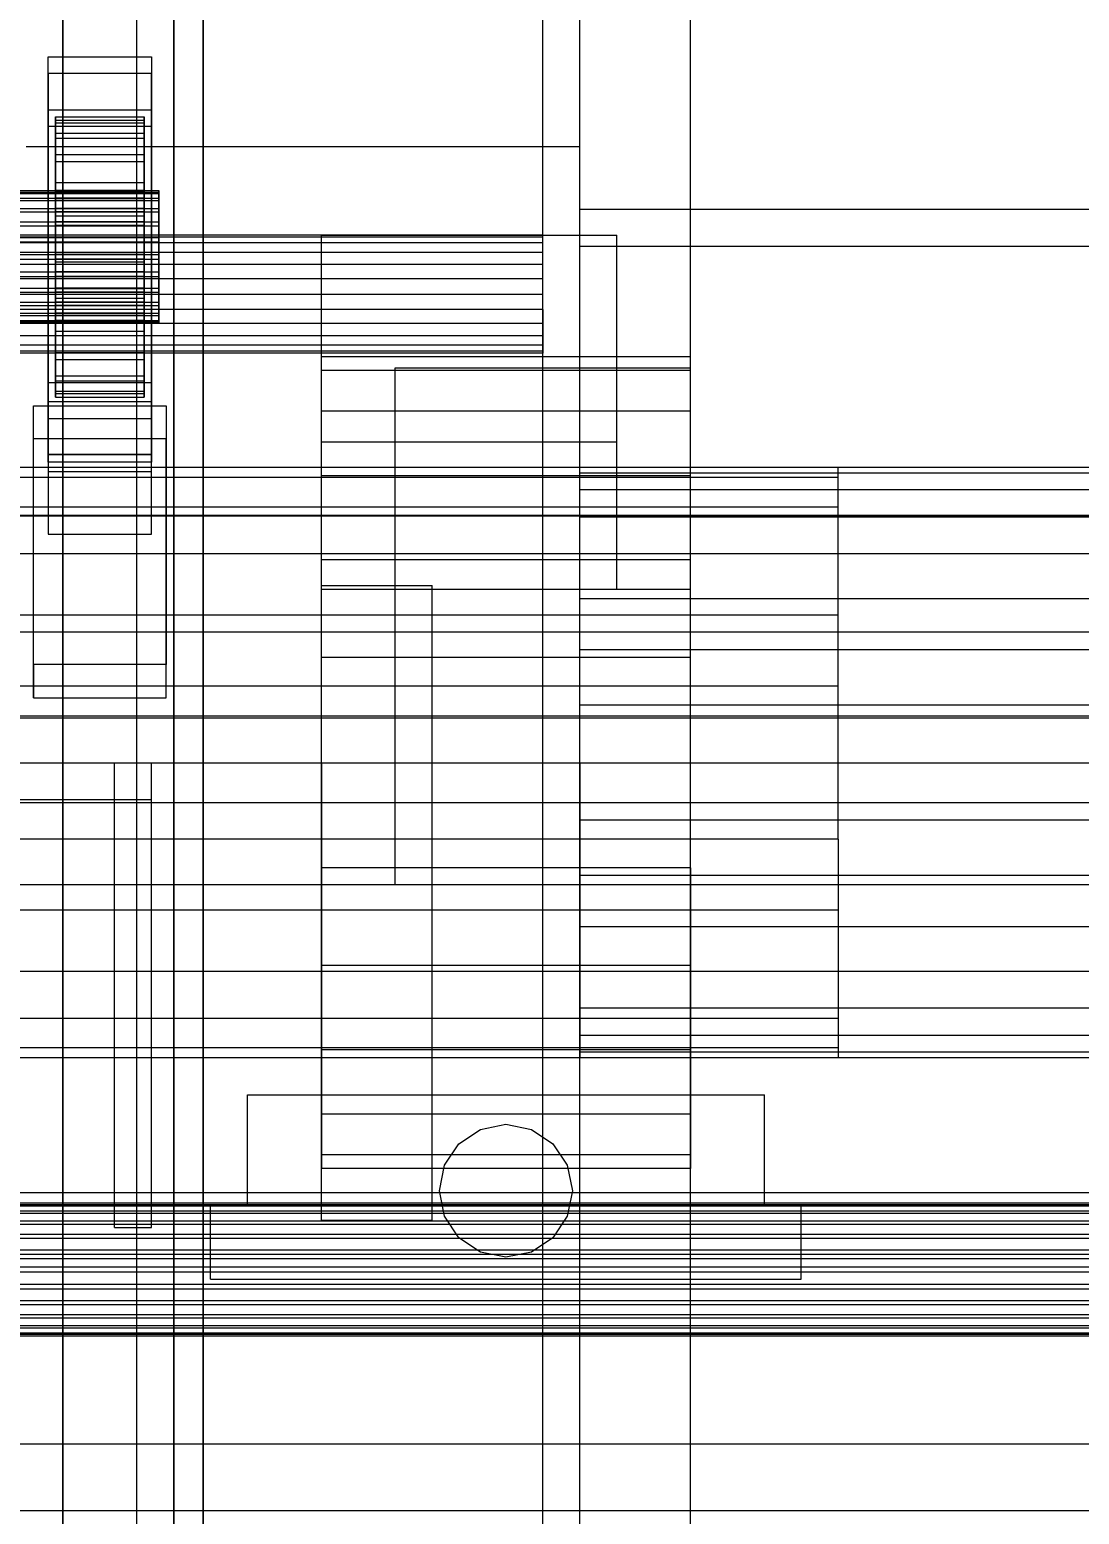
# Model space of a CAD drawing. Header units: millimetres. Extents: x -1970 to 59977, y -65068 to 6837.
# Drawn here: x 1250.5 to 1392.7, y -34735.4 to -34534.2 of the extents above; entities that cross this region are included whole.
import ezdxf

# ---------------------------------------------------------------- set-up
doc = ezdxf.new("R2010")
doc.units = ezdxf.units.MM
for name, color, linetype, lineweight in [('COTAS_P', 1, 'Continuous', 0), ('frontal_C03', 7, 'Continuous', 0), ('frontal_secador', 7, 'Continuous', 0)]:
    doc.layers.add(name, color=color, linetype=linetype, lineweight=lineweight)
doc.dimstyles.new('R19_100', dxfattribs={"dimtxt": 250, "dimasz": 150, "dimexe": 150, "dimexo": 80, "dimgap": 100, "dimtad": 1, "dimtih": 1, "dimtoh": 1, "dimdsep": 46, "dimcen": 0.09, "dimadec": 0, "dimazin": 0, "dimtfac": 1, "dimtdec": 4, "dimtofl": 0, "dimtmove": 0, "dimatfit": 3, "dimfxl": 1, "dimtolj": 1, "dimtzin": 0, "dimarcsym": 0})

# ---------------------------------------------------------------- blocks, each defined once
blk = doc.blocks.new('*D37')
at = {"layer": 'COTAS_P', "color": 0, "lineweight": -2, "transparency": 16777216}
for p, q in [((-1750, -35420), (-1750, -34450)), ((2600, -35420), (2600, -34450)), ((-1600, -34600), (2450, -34600))]:
    blk.add_line(p, q, dxfattribs=at)
at = {"layer": 'COTAS_P', "color": 0, "transparency": 16777216}
for points in [[(-1600, -34575), (-1600, -34625), (-1750, -34600)], [(2450, -34575), (2450, -34625), (2600, -34600)]]:
    blk.add_solid(points, dxfattribs=at)
at = {"layer": 'Defpoints', "color": 0, "transparency": 16777216}
for p in [(2600, -34600), (-1750, -35500), (2600, -35500)]:
    blk.add_point(p, dxfattribs=at)

msp = doc.modelspace()

# ---------------------------------------------------------------- linework, layer by layer
at = {"layer": 'frontal_C03'}
for p, q in [((1270, -32314.944), (1270, -34875.113)), ((1274, -34875.113), (1274, -32314.944)), ((1270, -32318.841), (1270, -34879.011)), ((1270, -35001.792), (1270, -32441.623)), ((1274, -32441.623), (1274, -35001.792)), ((1253, -34540.083), (1253, -34537.837)), ((1253, -34537.837), (1267, -34537.837)), ((1253, -34584.611), (1253, -34537.837)), ((1267, -34537.837), (1267, -34540.083)), ((1267, -34537.837), (1267, -34584.611)), ((1267, -34540.083), (1253, -34540.083)), ((1253, -34540.083), (1253, -34586.857)), ((1267, -34586.857), (1267, -34540.083)), ((1253, -34547.269), (1253, -34545.024)), ((1253, -34545.024), (1267, -34545.024)), ((1253, -34591.798), (1253, -34545.024)), ((1254, -34555.971), (1254, -34545.978)), ((1254, -34545.978), (1254, -34546.798)), ((1254, -34545.978), (1266, -34545.978)), ((1254, -34546.451), (1254, -34545.978)), ((1254, -34556.196), (1254, -34546.451)), ((1254, -34546.451), (1266, -34546.451)), ((1254, -34548.186), (1254, -34546.451)), ((1254, -34556.36), (1254, -34546.798)), ((1254, -34546.798), (1254, -34548.857)), ((1254, -34546.798), (1266, -34546.798)), ((1266, -34546.798), (1266, -34545.978)), ((1266, -34545.978), (1266, -34555.971)), ((1266, -34545.978), (1266, -34546.451)), ((1266, -34546.451), (1266, -34556.196)), ((1266, -34546.451), (1266, -34548.186)), ((1266, -34548.857), (1266, -34546.798)), ((1266, -34546.798), (1266, -34556.36)), ((1267, -34545.024), (1267, -34547.269)), ((1267, -34545.024), (1267, -34591.798)), ((1267, -34547.269), (1253, -34547.269)), ((1253, -34547.269), (1253, -34594.043)), ((1254, -34557.018), (1254, -34548.186)), ((1254, -34548.186), (1266, -34548.186)), ((1254, -34551.065), (1254, -34548.186)), ((1254, -34557.335), (1254, -34548.857)), ((1254, -34548.857), (1254, -34552.013)), ((1254, -34548.857), (1266, -34548.857)), ((1266, -34548.186), (1266, -34557.018)), ((1266, -34548.186), (1266, -34551.065)), ((1266, -34552.013), (1266, -34548.857)), ((1266, -34548.857), (1266, -34557.335)), ((1267, -34594.043), (1267, -34547.269)), ((1254, -34558.381), (1254, -34551.065)), ((1254, -34551.065), (1266, -34551.065)), ((1254, -34554.891), (1254, -34551.065)), ((1254, -34558.83), (1254, -34552.013)), ((1254, -34552.013), (1254, -34556.052)), ((1254, -34552.013), (1266, -34552.013)), ((1266, -34551.065), (1266, -34558.381)), ((1266, -34551.065), (1266, -34554.891)), ((1266, -34556.052), (1266, -34552.013)), ((1266, -34552.013), (1266, -34558.83)), ((1254, -34560.194), (1254, -34554.891)), ((1254, -34554.891), (1266, -34554.891)), ((1254, -34559.404), (1254, -34554.891)), ((1266, -34554.891), (1266, -34560.194)), ((1266, -34554.891), (1266, -34559.404)), ((-1268, -34555.971), (1268, -34555.971)), ((-1268, -34556.196), (1268, -34556.196)), ((-1268, -34556.36), (1268, -34556.36)), ((1254, -34556.36), (1254, -34555.971)), ((1266, -34555.971), (1254, -34555.971)), ((1254, -34555.971), (1254, -34556.196)), ((1254, -34560.744), (1254, -34556.052)), ((1254, -34556.052), (1254, -34560.699)), ((1254, -34556.052), (1266, -34556.052)), ((1266, -34556.196), (1254, -34556.196)), ((1254, -34556.196), (1254, -34557.018)), ((1254, -34557.335), (1254, -34556.36)), ((1266, -34556.36), (1254, -34556.36)), ((1266, -34555.971), (1266, -34556.36)), ((1266, -34556.196), (1266, -34555.971)), ((1266, -34560.699), (1266, -34556.052)), ((1266, -34556.052), (1266, -34560.744)), ((1266, -34557.018), (1266, -34556.196)), ((1266, -34556.36), (1266, -34557.335)), ((1268, -34556.36), (1268, -34555.971)), ((1268, -34555.971), (1268, -34556.196)), ((1268, -34556.196), (1268, -34557.018)), ((1268, -34557.335), (1268, -34556.36)), ((-1268, -34557.018), (1268, -34557.018)), ((-1268, -34557.335), (1268, -34557.335)), ((-1268, -34558.381), (1268, -34558.381)), ((-1268, -34558.83), (1268, -34558.83)), ((1266, -34557.018), (1254, -34557.018)), ((1254, -34557.018), (1254, -34558.381)), ((1254, -34558.83), (1254, -34557.335)), ((1266, -34557.335), (1254, -34557.335)), ((1266, -34558.381), (1254, -34558.381)), ((1254, -34558.381), (1254, -34560.194)), ((1254, -34560.744), (1254, -34558.83)), ((1266, -34558.83), (1254, -34558.83)), ((1266, -34558.381), (1266, -34557.018)), ((1266, -34557.335), (1266, -34558.83)), ((1266, -34560.194), (1266, -34558.381)), ((1266, -34558.83), (1266, -34560.744)), ((1268, -34557.018), (1268, -34558.381)), ((1268, -34558.83), (1268, -34557.335)), ((1268, -34558.381), (1268, -34560.194)), ((1268, -34560.744), (1268, -34558.83)), ((-1268, -34560.194), (1268, -34560.194)), ((-1268, -34560.744), (1268, -34560.744)), ((1254, -34562.331), (1254, -34559.404)), ((1254, -34559.404), (1266, -34559.404)), ((1254, -34564.295), (1254, -34559.404)), ((1266, -34560.194), (1254, -34560.194)), ((1254, -34560.194), (1254, -34562.331)), ((1254, -34560.699), (1254, -34562.945)), ((1266, -34560.699), (1254, -34560.699)), ((1254, -34560.699), (1254, -34565.636)), ((1254, -34562.945), (1254, -34560.744)), ((1266, -34560.744), (1254, -34560.744)), ((1266, -34559.404), (1266, -34562.331)), ((1266, -34559.404), (1266, -34564.295)), ((1266, -34562.331), (1266, -34560.194)), ((1266, -34562.945), (1266, -34560.699)), ((1266, -34565.636), (1266, -34560.699)), ((1266, -34560.744), (1266, -34562.945)), ((1268, -34560.194), (1268, -34562.331)), ((1268, -34562.945), (1268, -34560.744)), ((-1268, -34562.331), (1268, -34562.331)), ((1268, -34562.945), (-1268, -34562.945)), ((1266, -34562.331), (1254, -34562.331)), ((1254, -34562.331), (1254, -34564.648)), ((1254, -34562.945), (1266, -34562.945)), ((1254, -34565.283), (1254, -34562.945)), ((1266, -34564.648), (1266, -34562.331)), ((1266, -34562.945), (1266, -34565.283)), ((1268, -34562.331), (1268, -34564.648)), ((1268, -34565.283), (1268, -34562.945)), ((-1268, -34564.648), (1268, -34564.648)), ((1254, -34564.648), (1254, -34564.295)), ((1254, -34564.295), (1266, -34564.295)), ((1254, -34569.233), (1254, -34564.295)), ((1266, -34564.648), (1254, -34564.648)), ((1254, -34564.648), (1254, -34566.987)), ((1266, -34564.295), (1266, -34564.648)), ((1266, -34564.295), (1266, -34569.233)), ((1266, -34566.987), (1266, -34564.648)), ((1268, -34564.648), (1268, -34566.987)), ((-1268, -34565.283), (1268, -34565.283)), ((-1268, -34566.987), (1268, -34566.987)), ((1254, -34567.6), (1254, -34565.283)), ((1254, -34565.283), (1254, -34565.636)), ((1266, -34565.283), (1254, -34565.283)), ((1254, -34565.636), (1254, -34570.528)), ((1254, -34565.636), (1266, -34565.636)), ((1254, -34566.987), (1254, -34569.233)), ((1266, -34566.987), (1254, -34566.987)), ((1254, -34566.987), (1254, -34569.188)), ((1266, -34565.636), (1266, -34565.283)), ((1266, -34565.283), (1266, -34567.6)), ((1266, -34570.528), (1266, -34565.636)), ((1266, -34569.233), (1266, -34566.987)), ((1266, -34569.188), (1266, -34566.987)), ((1268, -34567.6), (1268, -34565.283)), ((1268, -34566.987), (1268, -34569.188)), ((-1268, -34567.6), (1268, -34567.6)), ((1254, -34569.738), (1254, -34567.6)), ((1254, -34567.6), (1254, -34570.528)), ((1266, -34567.6), (1254, -34567.6)), ((1266, -34570.528), (1266, -34567.6)), ((1266, -34567.6), (1266, -34569.738)), ((1268, -34569.738), (1268, -34567.6)), ((-1268, -34569.188), (1268, -34569.188)), ((-1268, -34569.738), (1268, -34569.738)), ((1254, -34569.188), (1254, -34573.879)), ((1266, -34569.188), (1254, -34569.188)), ((1254, -34569.188), (1254, -34571.101)), ((1254, -34569.233), (1266, -34569.233)), ((1254, -34573.879), (1254, -34569.233)), ((1254, -34571.55), (1254, -34569.738)), ((1254, -34569.738), (1254, -34575.04)), ((1266, -34569.738), (1254, -34569.738)), ((1254, -34570.528), (1254, -34575.04)), ((1254, -34570.528), (1266, -34570.528)), ((1266, -34573.879), (1266, -34569.188)), ((1266, -34571.101), (1266, -34569.188)), ((1266, -34569.233), (1266, -34573.879)), ((1266, -34575.04), (1266, -34569.738)), ((1266, -34569.738), (1266, -34571.55)), ((1266, -34575.04), (1266, -34570.528)), ((1268, -34569.188), (1268, -34571.101)), ((1268, -34571.55), (1268, -34569.738)), ((-1268, -34571.101), (1268, -34571.101)), ((-1268, -34571.55), (1268, -34571.55)), ((-1268, -34572.596), (1268, -34572.596)), ((-1268, -34572.914), (1268, -34572.914)), ((1254, -34571.101), (1254, -34577.918)), ((1266, -34571.101), (1254, -34571.101)), ((1254, -34571.101), (1254, -34572.596)), ((1254, -34572.914), (1254, -34571.55)), ((1254, -34571.55), (1254, -34578.866)), ((1266, -34571.55), (1254, -34571.55)), ((1254, -34572.596), (1254, -34581.075)), ((1266, -34572.596), (1254, -34572.596)), ((1254, -34572.596), (1254, -34573.572)), ((1254, -34573.736), (1254, -34572.914)), ((1254, -34572.914), (1254, -34581.745)), ((1266, -34572.914), (1254, -34572.914)), ((1266, -34577.918), (1266, -34571.101)), ((1266, -34572.596), (1266, -34571.101)), ((1266, -34578.866), (1266, -34571.55)), ((1266, -34571.55), (1266, -34572.914)), ((1266, -34581.075), (1266, -34572.596)), ((1266, -34573.572), (1266, -34572.596)), ((1266, -34581.745), (1266, -34572.914)), ((1266, -34572.914), (1266, -34573.736)), ((1268, -34571.101), (1268, -34572.596)), ((1268, -34572.914), (1268, -34571.55)), ((1268, -34572.596), (1268, -34573.572)), ((1268, -34573.736), (1268, -34572.914)), ((-1268, -34573.572), (1268, -34573.572)), ((-1268, -34573.736), (1268, -34573.736)), ((-1268, -34573.96), (1268, -34573.96)), ((1254, -34573.572), (1254, -34583.133)), ((1266, -34573.572), (1254, -34573.572)), ((1254, -34573.572), (1254, -34573.96)), ((1254, -34573.96), (1254, -34573.736)), ((1254, -34573.736), (1254, -34583.48)), ((1266, -34573.736), (1254, -34573.736)), ((1254, -34573.879), (1266, -34573.879)), ((1254, -34577.918), (1254, -34573.879)), ((1254, -34573.96), (1254, -34583.954)), ((1266, -34573.96), (1254, -34573.96)), ((1254, -34575.04), (1254, -34578.866)), ((1254, -34575.04), (1266, -34575.04)), ((1266, -34583.133), (1266, -34573.572)), ((1266, -34573.96), (1266, -34573.572)), ((1266, -34583.48), (1266, -34573.736)), ((1266, -34573.736), (1266, -34573.96)), ((1266, -34573.879), (1266, -34577.918)), ((1266, -34583.954), (1266, -34573.96)), ((1266, -34578.866), (1266, -34575.04)), ((1268, -34573.572), (1268, -34573.96)), ((1268, -34573.96), (1268, -34573.736)), ((1254, -34577.918), (1266, -34577.918)), ((1254, -34581.075), (1254, -34577.918)), ((1254, -34578.866), (1254, -34581.745)), ((1254, -34578.866), (1266, -34578.866)), ((1266, -34577.918), (1266, -34581.075)), ((1266, -34581.745), (1266, -34578.866)), ((1254, -34581.075), (1266, -34581.075)), ((1254, -34583.133), (1254, -34581.075)), ((1266, -34581.075), (1266, -34583.133)), ((1253, -34592.768), (1253, -34581.988)), ((1253, -34581.988), (1267, -34581.988)), ((1253, -34591.733), (1253, -34581.988)), ((1254, -34581.745), (1254, -34583.48)), ((1254, -34581.745), (1266, -34581.745)), ((1254, -34583.133), (1266, -34583.133)), ((1254, -34583.954), (1254, -34583.133)), ((1266, -34583.48), (1266, -34581.745)), ((1266, -34583.133), (1266, -34583.954)), ((1267, -34581.988), (1267, -34592.768)), ((1267, -34581.988), (1267, -34591.733)), ((1251, -34589.624), (1251, -34585.133)), ((1251, -34585.133), (1269, -34585.133)), ((1251, -34620.213), (1251, -34585.133)), ((1267, -34584.611), (1253, -34584.611)), ((1253, -34584.611), (1253, -34586.857)), ((1254, -34583.48), (1254, -34583.954)), ((1254, -34583.48), (1266, -34583.48)), ((1254, -34583.954), (1266, -34583.954)), ((1266, -34583.954), (1266, -34583.48)), ((1267, -34586.857), (1267, -34584.611)), ((1269, -34585.133), (1269, -34589.624)), ((1269, -34585.133), (1269, -34620.213)), ((1253, -34586.857), (1267, -34586.857)), ((1269, -34589.624), (1251, -34589.624)), ((1251, -34624.704), (1251, -34589.624)), ((1269, -34624.704), (1269, -34589.624)), ((1267, -34591.733), (1253, -34591.733)), ((1253, -34591.733), (1253, -34602.513)), ((1267, -34591.798), (1253, -34591.798)), ((1253, -34591.798), (1253, -34594.043)), ((1267, -34592.768), (1253, -34592.768)), ((1253, -34592.768), (1253, -34602.513)), ((1267, -34602.513), (1267, -34591.733)), ((1267, -34594.043), (1267, -34591.798)), ((1267, -34602.513), (1267, -34592.768)), ((1253, -34594.043), (1267, -34594.043)), ((1253, -34602.513), (1267, -34602.513)), ((-1500, -34615.78), (1500, -34615.78)), ((1269, -34620.213), (1251, -34620.213)), ((1251, -34620.213), (1251, -34624.704)), ((1269, -34624.704), (1269, -34620.213)), ((1251, -34624.704), (1269, -34624.704)), ((1500, -34627.188), (-1500, -34627.188)), ((1500, -34627.473), (-1500, -34627.473)), ((-1500, -34638.882), (1500, -34638.882)), ((-1500, -34691.736), (1500, -34691.736)), ((-1500, -34693.159), (1500, -34693.159)), ((-1500, -34693.384), (1500, -34693.384)), ((-1500, -34693.548), (1500, -34693.548)), ((-1500, -34694.206), (1500, -34694.206)), ((-1500, -34694.523), (1500, -34694.523)), ((-1500, -34695.569), (1500, -34695.569)), ((-1500, -34696.018), (1500, -34696.018)), ((-1500, -34697.382), (1500, -34697.382)), ((-1500, -34697.932), (1500, -34697.932)), ((-1500, -34699.519), (1500, -34699.519)), ((1500, -34700.133), (-1500, -34700.133)), ((1500, -34700.719), (-1500, -34700.719)), ((-1500, -34701.836), (1500, -34701.836)), ((-1500, -34702.471), (1500, -34702.471)), ((-1500, -34704.175), (1500, -34704.175)), ((-1500, -34704.789), (1500, -34704.789)), ((-1500, -34706.376), (1500, -34706.376)), ((-1500, -34706.926), (1500, -34706.926)), ((-1500, -34708.289), (1500, -34708.289)), ((-1500, -34708.738), (1500, -34708.738)), ((-1500, -34709.784), (1500, -34709.784)), ((-1500, -34710.102), (1500, -34710.102)), ((-1500, -34710.76), (1500, -34710.76)), ((-1500, -34710.924), (1500, -34710.924)), ((-1500, -34711.148), (1500, -34711.148)), ((1500, -34725.842), (-1500, -34725.842)), ((-1500, -34734.825), (1500, -34734.825))]:
    msp.add_line(p, q, dxfattribs=at)
at = {"layer": 'frontal_secador'}
for p, q in [((1340, -36000), (1340, -33000)), ((1265, -35980), (1265, -33075)), ((1270, -35980), (1270, -33075)), ((1320, -35980), (1320, -33075)), ((1325, -36000), (1325, -33075)), ((1325, -34600), (1325, -33075)), ((1325, -35980), (1325, -33075)), ((1255, -34497), (1255, -34807)), ((1255, -34566), (1255, -34497)), ((1325, -34558.5), (1325, -34508.5)), ((1250, -34550), (1255, -34550)), ((1255, -35200), (1255, -34550)), ((1255, -34550), (1320, -34550)), ((1320, -34550), (1325, -34550)), ((1320, -35200), (1320, -34550)), ((1325, -35200), (1325, -34550)), ((1325, -34558.5), (2125, -34558.5)), ((1325, -34563.5), (1325, -34558.5)), ((1320, -34562), (-1320, -34562)), ((1320, -34562.273), (-1320, -34562.273)), ((1290, -34562), (1330, -34562)), ((1290, -34590), (1290, -34562)), ((1320, -34562.273), (1320, -34562)), ((1320, -34563.072), (1320, -34562.273)), ((1330, -34590), (1330, -34562)), ((1320, -34563.072), (-1320, -34563.072)), ((1320, -34564.343), (-1320, -34564.343)), ((1320, -34564.343), (1320, -34563.072)), ((1320, -34566), (1320, -34564.343)), ((1325, -34563.5), (2125, -34563.5)), ((1320, -34566), (-1320, -34566)), ((1255, -34566), (1250, -34566)), ((1255, -34876), (1255, -34566)), ((1320, -34567.929), (1320, -34566)), ((1320, -34567.929), (-1320, -34567.929)), ((1320, -34570), (1320, -34567.929)), ((-1320, -34570), (1320, -34570)), ((1320, -34572.071), (1320, -34570)), ((1320, -34572.071), (-1320, -34572.071)), ((1320, -34572.071), (1320, -34574)), ((1320, -34574), (-1320, -34574)), ((1320, -34574), (1320, -34575.657)), ((1320, -34575.657), (-1320, -34575.657)), ((1320, -34576.928), (-1320, -34576.928)), ((1320, -34575.657), (1320, -34576.928)), ((1320, -34576.928), (1320, -34577.727)), ((1320, -34577.727), (-1320, -34577.727)), ((1320, -34578), (-1320, -34578)), ((1290, -34580.374), (1290, -34578.5)), ((1340, -34578.5), (1290, -34578.5)), ((1320, -34577.727), (1320, -34578)), ((1340, -34580.374), (1340, -34578.5)), ((1290, -34585.869), (1290, -34580.374)), ((1340, -34580.374), (1290, -34580.374)), ((1300, -34580), (1340, -34580)), ((1300, -34610), (1300, -34580)), ((1340, -34610), (1340, -34580)), ((1340, -34585.869), (1340, -34580.374)), ((1290, -34594.609), (1290, -34585.869)), ((1340, -34585.869), (1290, -34585.869)), ((1340, -34594.609), (1340, -34585.869)), ((1290, -34590), (1330, -34590)), ((1290, -34610), (1290, -34590)), ((1330, -34610), (1330, -34590)), ((1360, -34593.5), (-1360, -34593.5)), ((1360, -34594.863), (-1360, -34594.863)), ((1290, -34606), (1290, -34594.609)), ((1340, -34594.609), (1290, -34594.609)), ((1325, -34594.269), (1325, -34593.5)), ((1430, -34593.5), (1325, -34593.5)), ((1325, -34596.545), (1325, -34594.269)), ((1430, -34594.269), (1325, -34594.269)), ((1340, -34606), (1340, -34594.609)), ((1360, -34594.863), (1360, -34593.5)), ((1360, -34598.859), (1360, -34594.863)), ((1325, -34600.241), (1325, -34596.545)), ((1430, -34596.545), (1325, -34596.545)), ((1360, -34598.859), (-1360, -34598.859)), ((1360, -34605.216), (1360, -34598.859)), ((1325, -34600), (1400, -34600)), ((1325, -34605.216), (1325, -34600.241)), ((1430, -34600.241), (1325, -34600.241)), ((1360, -34605.216), (-1360, -34605.216)), ((1325, -34611.277), (1325, -34605.216)), ((1430, -34605.216), (1325, -34605.216)), ((1360, -34613.5), (1360, -34605.216)), ((1290, -34619.265), (1290, -34606)), ((1340, -34606), (1290, -34606)), ((1340, -34619.265), (1340, -34606)), ((1290, -34609.5), (1305, -34609.5)), ((1290, -34695.5), (1290, -34609.5)), ((1290, -34610), (1330, -34610)), ((1300, -34610), (1340, -34610)), ((1300, -34650), (1300, -34610)), ((1305, -34695.5), (1305, -34609.5)), ((1325, -34618.193), (1325, -34611.277)), ((1430, -34611.277), (1325, -34611.277)), ((1340, -34650), (1340, -34610)), ((1360, -34613.5), (-1360, -34613.5)), ((1360, -34623.147), (1360, -34613.5)), ((1290, -34633.5), (1290, -34619.265)), ((1340, -34619.265), (1290, -34619.265)), ((1325, -34625.696), (1325, -34618.193)), ((1430, -34618.193), (1325, -34618.193)), ((1340, -34633.5), (1340, -34619.265)), ((1360, -34623.147), (-1360, -34623.147)), ((1360, -34633.5), (1360, -34623.147)), ((1325, -34633.5), (1325, -34625.696)), ((1430, -34625.696), (1325, -34625.696)), ((-1360, -34633.5), (1360, -34633.5)), ((1204, -34633.5), (1267, -34633.5)), ((1262, -34633.5), (1267, -34633.5)), ((1262, -34696.5), (1262, -34633.5)), ((1267, -34696.5), (1267, -34633.5)), ((1267, -34638.5), (1267, -34633.5)), ((1290, -34633.5), (1290, -34647.735)), ((1290, -34633.5), (1340, -34633.5)), ((1325, -34633.5), (1325, -34641.304)), ((1325, -34633.5), (1430, -34633.5)), ((1340, -34647.735), (1340, -34633.5)), ((1360, -34643.853), (1360, -34633.5)), ((1204, -34638.5), (1267, -34638.5)), ((1325, -34641.304), (1325, -34648.807)), ((1430, -34641.304), (1325, -34641.304)), ((1360, -34643.853), (-1360, -34643.853)), ((1360, -34643.853), (1360, -34653.5)), ((1290, -34647.735), (1290, -34661)), ((1340, -34647.735), (1290, -34647.735)), ((1325, -34648.807), (1325, -34655.723)), ((1430, -34648.807), (1325, -34648.807)), ((1340, -34647.735), (1340, -34661)), ((-1400, -34650), (1400, -34650)), ((1250, -34650), (1400, -34650)), ((1300, -34650), (1340, -34650)), ((1360, -34653.5), (-1360, -34653.5)), ((1360, -34653.5), (1360, -34661.784)), ((1325, -34655.723), (1325, -34661.784)), ((1430, -34655.723), (1325, -34655.723)), ((1290, -34661), (1290, -34672.391)), ((1340, -34661), (1290, -34661)), ((1340, -34661), (1340, -34672.391)), ((1360, -34661.784), (-1360, -34661.784)), ((1325, -34661.784), (1325, -34666.759)), ((1430, -34661.784), (1325, -34661.784)), ((1360, -34661.784), (1360, -34668.141)), ((1325, -34666.759), (1325, -34670.455)), ((1430, -34666.759), (1325, -34666.759)), ((1360, -34668.141), (-1360, -34668.141)), ((1360, -34668.141), (1360, -34672.137)), ((1325, -34670.455), (1325, -34672.731)), ((1430, -34670.455), (1325, -34670.455)), ((1360, -34672.137), (-1360, -34672.137)), ((1360, -34673.5), (-1360, -34673.5)), ((1290, -34672.391), (1290, -34681.131)), ((1340, -34672.391), (1290, -34672.391)), ((1325, -34672.731), (1325, -34673.5)), ((1430, -34672.731), (1325, -34672.731)), ((1430, -34673.5), (1325, -34673.5)), ((1340, -34672.391), (1340, -34681.131)), ((1360, -34672.137), (1360, -34673.5)), ((1280, -34678.5), (1350, -34678.5)), ((1280, -34693.5), (1280, -34678.5)), ((1350, -34693.5), (1350, -34678.5)), ((1290, -34681.131), (1290, -34686.626)), ((1340, -34681.131), (1290, -34681.131)), ((1340, -34681.131), (1340, -34686.626)), ((1308.636, -34685.136), (1311.556, -34683.185)), ((1311.556, -34683.185), (1315, -34682.5)), ((1315, -34682.5), (1318.444, -34683.185)), ((1318.444, -34683.185), (1321.364, -34685.136)), ((1306.685, -34688.056), (1308.636, -34685.136)), ((1321.364, -34685.136), (1323.315, -34688.056)), ((1290, -34686.626), (1290, -34688.5)), ((1340, -34686.626), (1290, -34686.626)), ((1340, -34686.626), (1340, -34688.5)), ((1340, -34688.5), (1290, -34688.5)), ((1306, -34691.5), (1306.685, -34688.056)), ((1323.315, -34688.056), (1324, -34691.5)), ((1306.685, -34694.944), (1306, -34691.5)), ((1324, -34691.5), (1323.315, -34694.944)), ((1275, -34693.5), (1355, -34693.5)), ((1275, -34703.5), (1275, -34693.5)), ((1280, -34693.5), (1350, -34693.5)), ((1355, -34703.5), (1355, -34693.5)), ((1290, -34695.5), (1305, -34695.5)), ((1308.636, -34697.864), (1306.685, -34694.944)), ((1323.315, -34694.944), (1321.364, -34697.864)), ((1262, -34696.5), (1267, -34696.5)), ((1311.556, -34699.815), (1308.636, -34697.864)), ((1315, -34700.5), (1311.556, -34699.815)), ((1318.444, -34699.815), (1315, -34700.5)), ((1321.364, -34697.864), (1318.444, -34699.815)), ((1275, -34703.5), (1355, -34703.5))]:
    msp.add_line(p, q, dxfattribs=at)

# ---------------------------------------------------------------- dimensions: what is measured, and where the dimension line sits
at = {"layer": 'COTAS_P'}
dim = msp.add_aligned_dim(p1=(-1750, -35500), p2=(2600, -35500), distance=900, text='<> P', dimstyle='R19_100', dxfattribs=at)
dim.commit()
dim.dimension.update_dxf_attribs({"geometry": '*D37', "text_midpoint": (425, -34600)})

doc.saveas('drawing.dxf')
